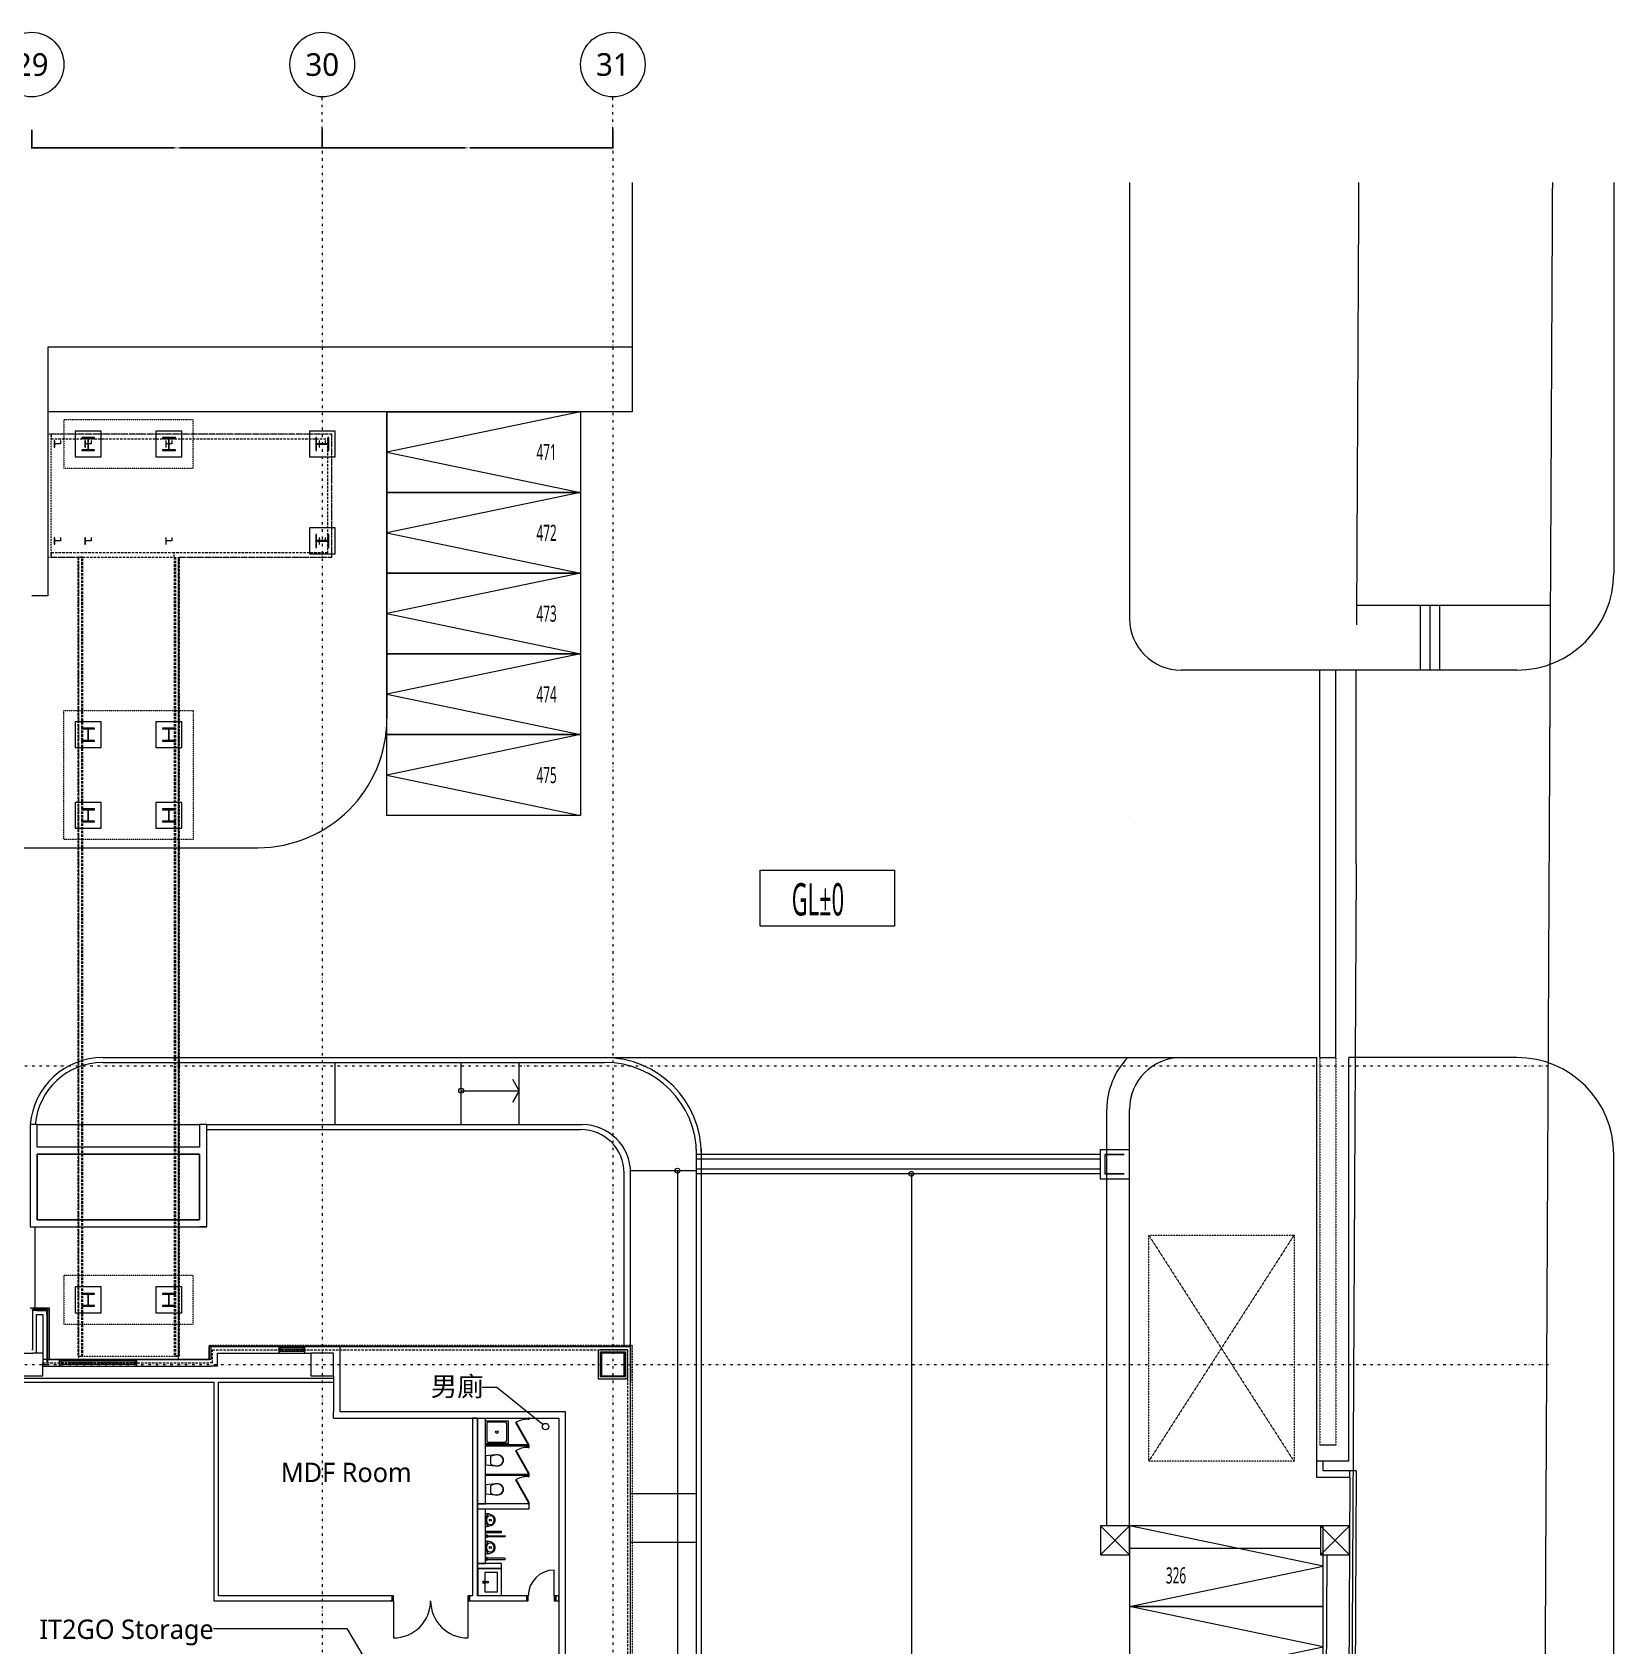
# Model space of a CAD drawing. Extents: x -76427 to 292734, y -42117 to 131250.
# Drawn here: x 243618 to 292600, y 81288 to 131250 of the extents above; entities that cross this region are included whole.
import ezdxf
from ezdxf.enums import TextEntityAlignment as Align

# ---------------------------------------------------------------- set-up
doc = ezdxf.new("R2010")
doc.units = 0
doc.header["$LTSCALE"] = 250
for name, pattern in [('H12PL1$0$CENTERK4', [0.3582, 0.3333, -0.0083, 0.0083, -0.0083]), ('H12PL1$0$DOTK1', [0.01, 0.005, -0.005]), ('H12PL1$0$HIDDEN', [0.4, 0.3, -0.1]), ('H12PL1$0$HIDDENK2', [0.05, 0.025, -0.025]), ('H12PL1$0$JJP_三點線', [0.9, 0.3, -0.15, 0, -0.15, 0, -0.15, 0, -0.15]), ('H12PL1$0$JJP_虛線(退縮線、投影線、地下室範圍、非屬本工程、圖面分區)', [0.45, 0.3, -0.15]), ('H12PL1$0$TAI_虛線', [5.644, 2.822, -2.822]), ('H12PL1$0$雨水排水経路図最新$0$DOTK1', [0.01, 0.005, -0.005])]:
    doc.linetypes.add(name, pattern=pattern)
for name, color, linetype in [('H12PL1$0$A-DIM', 252, 'Continuous'), ('H12PL1$0$A-OBJE-TOIL.3D', 252, 'Continuous'), ('H12PL1$0$A-WALL-EX', 252, 'Continuous'), ('H12PL1$0$A-WALL-IN', 252, 'Continuous'), ('H12PL1$0$A-ZONE', 252, 'Continuous'), ('H12PL1$0$Door', 252, 'Continuous'), ('H12PL1$0$L10_14_Defpoints', 252, 'Continuous'), ('H12PL1$0$L10_14_DOURO', 252, 'Continuous'), ('H12PL1$0$L10_14_KABE1', 252, 'Continuous'), ('H12PL1$0$L10_14_KAIDAN', 252, 'Continuous'), ('H12PL1$0$L10_14_LEVEL', 252, 'Continuous'), ('H12PL1$0$L10_14_PKG', 252, 'Continuous'), ('H12PL1$0$L10_14_PKG-NN', 252, 'Continuous'), ('H12PL1$0$L10_14_SIKICHI', 252, 'Continuous'), ('H12PL1$0$L10_14_SITE', 252, 'Continuous'), ('H12PL1$0$L10_14_SUGATA2', 252, 'Continuous'), ('H12PL1$0$L10_14_SUGATA3', 252, 'Continuous'), ('H12PL1$0$L10_14_SUGATA4', 252, 'Continuous'), ('H12PL1$0$L10_14_SUGATAD', 252, 'Continuous'), ('H12PL1$0$L10_14_TATEGU3', 252, 'Continuous'), ('H12PL1$0$L10_14_TATEYA', 252, 'Continuous'), ('H12PL1$0$L10_14_渡り廊下', 252, 'Continuous'), ('H12PL1$0$L10_14_陰井', 252, 'Continuous'), ('H12PL1$0$L10_14_雨水排水経路図最新$0$SUGATAD', 252, 'Continuous'), ('H12PL1$0$S-COL', 252, 'Continuous'), ('H12PL1$0$S-GRID', 252, 'Continuous'), ('H12PL1$0$S-WALL', 252, 'Continuous'), ('H12PL1$0$Window', 252, 'Continuous')]:
    doc.layers.add(name, color=color, linetype=linetype)
doc.styles.add('H12PL1$0$dim-txt', font='isocp.shx', dxfattribs={"width": 0.7, "bigfont": 'chineset.shx'})
doc.styles.add('H12PL1$0$Standard', font='', dxfattribs={"width": 0.8})
doc.styles.get('H12PL1$0$Standard').set_extended_font_data('Microsoft JhengHei')
doc.dimstyles.new('H12PL1$0$ARCH-dim-200MM', dxfattribs={"dimscale": 200, "dimtxt": 0.3, "dimasz": 0.1, "dimexe": 0.1, "dimexo": 0.1, "dimgap": 0.05, "dimtad": 1, "dimdec": 0, "dimlfac": 10, "dimrnd": 0.5, "dimdsep": 46, "dimtxsty": 'H12PL1$0$dim-txt', "dimblk": 'H12PL1$0$_Dot', "dimcen": 2, "dimclrd": 256, "dimclre": 256, "dimclrt": 256, "dimadec": 0, "dimazin": 0, "dimtfac": 1, "dimtix": 1, "dimtmove": 2, "dimatfit": 3, "dimldrblk": 'H12PL1$0$_OBLIQUE', "dimfxl": 1, "dimtvp": 1, "dimtolj": 1, "dimarcsym": 0})

# ---------------------------------------------------------------- blocks, each defined once
blk = doc.blocks.new('*D117')
at = {"layer": 'DEFPOINTS', "color": 0, "linetype": 'Continuous', "transparency": 16777216}
for p in [(243600, 128250), (252600, 128250), (252600, 127670)]:
    blk.add_point(p, dxfattribs=at)
at = {"layer": 'H12PL1$0$A-DIM', "linetype": 'Continuous', "lineweight": -2, "transparency": 16777216}
for p, q in [((243600, 128230), (243600, 127650)), ((252600, 128230), (252600, 127650)), ((243620, 127670), (248022, 127670)), ((252580, 127670), (248178, 127670))]:
    blk.add_line(p, q, dxfattribs=at)
at = {"layer": 'H12PL1$0$A-DIM', "linetype": 'Continuous', "lineweight": 0, "transparency": 16777216, "insert": (248100, 127670), "char_height": 60, "attachment_point": 5, "style": 'H12PL1$0$dim-txt'}
blk.add_mtext('\\A1;90000', dxfattribs=at)
blk = doc.blocks.new('H12PL1$0$_Dot')
blk = doc.blocks.new('H12PL1$0$_OBLIQUE')
at = {"color": 0, "linetype": 'ByBlock', "lineweight": -2}
blk.add_line((-0.5, -0.5), (0.5, 0.5), dxfattribs=at)
blk = doc.blocks.new('*D118')
at = {"layer": 'DEFPOINTS', "color": 0, "linetype": 'Continuous', "transparency": 16777216}
for p in [(252600, 128250), (261600, 128250), (261600, 127670)]:
    blk.add_point(p, dxfattribs=at)
at = {"layer": 'H12PL1$0$A-DIM', "linetype": 'Continuous', "lineweight": -2, "transparency": 16777216}
for p, q in [((252600, 128230), (252600, 127650)), ((261600, 128230), (261600, 127650)), ((252620, 127670), (257022, 127670)), ((261580, 127670), (257178, 127670))]:
    blk.add_line(p, q, dxfattribs=at)
at = {"layer": 'H12PL1$0$A-DIM', "linetype": 'Continuous', "lineweight": 0, "transparency": 16777216, "insert": (257100, 127670), "char_height": 60, "attachment_point": 5, "style": 'H12PL1$0$dim-txt'}
blk.add_mtext('\\A1;90000', dxfattribs=at)
blk = doc.blocks.new('H12PL1')
at = {"layer": 'H12PL1$0$A-OBJE-TOIL.3D', "lineweight": 0}
for p, q in [((257695, 88165), (257695, 87645)), ((258265, 88215), (257745, 88215)), ((258315, 87645), (258315, 88165)), ((257745, 87595), (258265, 87595)), ((257806.41, 87138.94), (257806.41, 87030)), ((257806.41, 87030), (257806.41, 86921.06)), ((259005, 86630), (258980, 86630)), ((258980, 86630), (258980, 86580)), ((258980, 86580), (258980, 86530)), ((258980, 86530), (259005, 86530)), ((259005, 86580), (259005, 86630)), ((259005, 86530), (259005, 86580)), ((257806.41, 86238.94), (257806.41, 86130)), ((257806.41, 86130), (257806.41, 86021.06)), ((257662.94, 84639.05), (257662.94, 84721.05)), ((257662.94, 84713.05), (257703.94, 84713.05)), ((257662.94, 84647.05), (257703.94, 84647.05)), ((257701.94, 84696.55), (257693.57, 84680.05)), ((257701.94, 84663.55), (257693.57, 84680.05)), ((257703.94, 84663.55), (257703.94, 84696.55)), ((257662.94, 84021.05), (257662.94, 83939.05)), ((257662.94, 84013.05), (257703.94, 84013.05)), ((257662.94, 83947.05), (257703.94, 83947.05)), ((257701.94, 83996.55), (257693.57, 83980.05)), ((257701.94, 83963.55), (257693.57, 83980.05)), ((257703.94, 83996.55), (257703.94, 83963.55)), ((257405, 82830), (257405, 83680)), ((258155, 83680), (257405, 83680)), ((257425, 82830), (257425, 83680)), ((258030, 83555), (257630, 83555)), ((257630, 83555), (257630, 82955)), ((258030, 82955), (258030, 83555)), ((258155, 82830), (258155, 83680)), ((257614.91, 83268.6), (257629.78, 83268.6)), ((257614.91, 83241.4), (257614.91, 83268.6)), ((257629.78, 83241.4), (257614.91, 83241.4)), ((257630, 82955), (258030, 82955)), ((258155, 82830), (257405, 82830))]:
    blk.add_line(p, q, dxfattribs=at)
at = {"layer": 'H12PL1$0$A-OBJE-TOIL.3D', "lineweight": 0, "flags": 128}
for points in [[(257405, 88330), (257655, 88330)], [(257405, 88330), (257405, 85680)], [(257655, 85680), (257655, 88330)], [(257405, 85680), (257655, 85680)], [(257405, 85530), (257655, 85530)], [(257405, 85530), (257405, 83830)], [(257655, 83830), (257655, 85530)], [(257405, 83830), (257655, 83830)]]:
    blk.add_lwpolyline(points, dxfattribs=at)
for points in [[(258355, 88255), (258355, 87555), (257655, 87555), (257655, 88255)], [(259001.65, 87517.5), (258601.65, 88210.32), (258580, 88197.82), (258980, 87505)], [(259005, 88330), (258980, 88330), (258980, 88305), (259005, 88305)], [(257655, 87505), (257655, 87480), (258980, 87480), (258980, 87505)], [(259005, 87505), (258980, 87505), (258980, 87480), (259005, 87480)], [(259005, 87480), (258980, 87480), (258980, 87430), (259005, 87430)], [(258051.75, 86860.58), (258095.28, 86872.98), (258136.35, 86892), (258168.89, 86917.6), (258193.85, 86950.64), (258209.56, 86988.95), (258215, 87030), (258209.56, 87071.05), (258193.85, 87109.36), (258168.89, 87142.4), (258136.35, 87168), (258095.28, 87187.02), (258051.75, 87199.42), (258006.82, 87204.91), (257961.59, 87203.35), (257655, 87170.97), (257655, 86889.03), (257961.59, 86856.65), (258006.82, 86855.09)], [(257655, 87153), (257655, 86907), (257660, 86907), (257660, 87153)], [(259001.65, 86642.5), (258601.65, 87335.32), (258580, 87322.82), (258980, 86630)], [(257655, 86592.5), (257655, 86567.5), (258980, 86567.5), (258980, 86592.5)], [(259001.65, 85742.5), (258601.65, 86435.32), (258580, 86422.82), (258980, 85730)], [(258051.75, 85960.58), (258095.28, 85972.98), (258136.35, 85992), (258168.89, 86017.6), (258193.85, 86050.64), (258209.56, 86088.95), (258215, 86130), (258209.56, 86171.05), (258193.85, 86209.36), (258168.89, 86242.4), (258136.35, 86268), (258095.28, 86287.02), (258051.75, 86299.42), (258006.82, 86304.91), (257961.59, 86303.35), (257655, 86270.97), (257655, 85989.03), (257961.59, 85956.65), (258006.82, 85955.09)], [(257655, 86253), (257655, 86007), (257660, 86007), (257660, 86253)], [(259005, 85730), (258980, 85730), (258980, 85680), (259005, 85680)], [(257654.98, 84980), (257707.94, 84983.03), (257759.3, 84992.05), (257807.48, 85006.78), (257851.04, 85026.77), (257888.63, 85051.42), (257919.13, 85079.97), (257941.6, 85111.57), (257955.36, 85145.24), (257960, 85179.97), (257955.37, 85214.7), (257941.61, 85248.38), (257919.15, 85279.97), (257888.66, 85308.53), (257851.07, 85333.19), (257807.52, 85353.19), (257759.33, 85367.93), (257707.98, 85376.96), (257655.02, 85380), (257655, 85180)], [(257654.92, 84130.05), (257707.88, 84133.08), (257759.24, 84142.1), (257807.42, 84156.83), (257850.97, 84176.82), (257888.57, 84201.47), (257919.07, 84230.02), (257941.54, 84261.62), (257955.3, 84295.29), (257959.94, 84330.02), (257955.31, 84364.75), (257941.55, 84398.42), (257919.09, 84430.02), (257888.6, 84458.58), (257851, 84483.24), (257807.46, 84503.24), (257759.27, 84517.98), (257707.92, 84527), (257654.96, 84530.05), (257654.94, 84330.05)], [(257654.99, 84830.05), (257654.98, 84790.05), (258154.98, 84790), (258154.99, 84830)]]:
    blk.add_lwpolyline(points, close=True, dxfattribs=at)
for points in [[(257654.94, 84639.05), (257654.94, 84721.05), (257703.94, 84721.05), (257703.94, 84713.05), (257701.94, 84713.05), (257701.94, 84696.55), (258254.94, 84696.55, -1), (258254.94, 84663.55), (257701.94, 84663.55), (257701.94, 84647.05), (257703.94, 84647.05), (257703.94, 84639.05)], [(257654.94, 84021.05), (257654.94, 83939.05), (257703.94, 83939.05), (257703.94, 83947.05), (257701.94, 83947.05), (257701.94, 83963.55), (258254.94, 83963.55, 1), (258254.94, 83996.55), (257701.94, 83996.55), (257701.94, 84013.05), (257703.94, 84013.05), (257703.94, 84021.05)], [(257590, 83230), (257631.95, 83234, 0.12101958), (257641.47, 83237.27), (257694.4, 83243.9, 0.88256628), (257694.4, 83266.1), (257641.47, 83272.73, 0.12101958), (257631.95, 83276), (257590, 83280, 1)]]:
    blk.add_lwpolyline(points, format="xyb", close=True, dxfattribs=at)
at = {"layer": 'H12PL1$0$A-OBJE-TOIL.3D', "lineweight": 0}
for centre, radius in [((258005, 87905), 40), ((257805, 85179.99), 30), ((257804.94, 84330.03), 30), ((257719.59, 83255), 30)]:
    blk.add_circle(centre, radius, dxfattribs=at)
for centre, radius, start, end in [((257745, 88165), 50, 90, 180), ((258265, 88165), 50, 0, 90), ((258980, 87505), 800, 90, 120), ((257745, 87645), 50, 180, 270), ((258265, 87645), 50, 270, 0), ((258980, 86630), 800, 90, 120), ((258980, 85730), 800, 90, 120), ((258005.15, 85179.97), 330.15, 154.541866, 179.994444), ((258005.15, 85179.97), 330.15, 179.994444, 205.447022), ((257770.26, 85068.2), 70.02, 205.447022, 280.808974), ((257770.28, 85291.78), 70.02, 79.179914, 154.541864), ((258005.09, 84330.01), 330.15, 154.541866, 179.994444), ((257770.22, 84441.83), 70.02, 79.179914, 154.541864), ((258005.09, 84330.01), 330.15, 179.994444, 205.447022), ((257770.2, 84218.24), 70.02, 205.447022, 280.808974), ((257629.78, 83255), 13.6, 270, 90), ((257630.05, 83255), 21.09, 302.771025, 57.228975)]:
    blk.add_arc(centre, radius, start, end, dxfattribs=at)
for centre, major_axis, start_param, end_param in [((257994.44, 86771.9), (0, 425.25), 6.25956718, 6.81258774), ((258015.77, 86940.54), (0, 256.9), 5.43832418, 6.33891274), ((258015.77, 87119.46), (0, 256.9), 3.08586142, 3.98644998), ((258086.16, 87029.19), (0, 138.52), 4.71824985, 5.34489362), ((258086.16, 87030.81), (0, 138.52), 4.07988447, 4.70652824), ((257994.44, 87288.1), (0, 425.25), 2.61218792, 3.16520847), ((257994.44, 85871.9), (0, 425.25), 6.25956718, 6.81258774), ((257994.44, 86388.1), (0, 425.25), 2.61218792, 3.16520847), ((258015.77, 86040.54), (0, 256.9), 5.43832418, 6.33891274), ((258015.77, 86219.46), (0, 256.9), 3.08586142, 3.98644998), ((258086.16, 86129.19), (0, 138.52), 4.71824985, 5.34489362), ((258086.16, 86130.81), (0, 138.52), 4.07988447, 4.70652824)]:
    blk.add_ellipse(centre, major_axis=major_axis, ratio=0.87554585, start_param=start_param, end_param=end_param, dxfattribs=at)
for centre in [(257805, 85179.99), (257804.94, 84330.03)]:
    blk.add_ellipse(centre, major_axis=(0.01, 145), ratio=0.77241379, dxfattribs=at)
at = {"layer": 'H12PL1$0$A-WALL-EX', "linetype": 'H12PL1$0$JJP_虛線(退縮線、投影線、地下室範圍、非屬本工程、圖面分區)', "lineweight": 0}
for p, q in [((245050, 115000), (245050, 90250)), ((248150, 90250), (248150, 115000)), ((243950, 90050), (244065, 90050)), ((244065, 90050), (244100, 90050))]:
    blk.add_line(p, q, dxfattribs=at)
at = {"layer": 'H12PL1$0$A-WALL-EX', "lineweight": 0}
for p, q in [((243750, 91665), (243635, 91665)), ((243750, 91665), (243635, 91665)), ((243635, 90500), (243635, 91665)), ((243750, 91665), (244065, 91665)), ((244065, 91550), (244065, 91665)), ((244065, 91550), (244065, 91665)), ((244065, 91550), (244065, 90150)), ((243600, 90465), (243635, 90465)), ((243600, 90465), (243635, 90465)), ((243635, 90465), (243635, 90500)), ((243950, 90150), (243950, 90050)), ((243950, 90150), (243950, 90050)), ((244065, 90150), (244065, 90050)), ((244100, 90050), (244100, 90150)), ((244100, 90050), (244100, 90150)), ((244450, 90150), (244450, 89950)), ((246850, 90150), (244450, 90150)), ((244450, 89950), (246850, 89950)), ((246850, 90150), (246850, 89950))]:
    blk.add_line(p, q, dxfattribs=at)
at = {"layer": 'H12PL1$0$A-WALL-EX', "linetype": 'H12PL1$0$JJP_虛線(退縮線、投影線、地下室範圍、非屬本工程、圖面分區)', "lineweight": 0, "flags": 128}
for points in [[(252765, 118800), (244200, 118800)], [(244200, 118800), (244200, 118665)], [(244200, 118665), (252765, 118665)], [(252900, 118800), (252765, 118800)], [(252765, 118665), (252765, 115135)], [(252900, 115135), (252900, 118800)], [(245185, 115135), (244200, 115135)], [(244200, 115135), (244200, 115000)], [(244200, 115000), (245185, 115000)], [(245025, 115000), (245050, 115000)], [(245025, 115000), (245025, 90250)], [(245050, 115000), (245150, 115000)], [(245185, 115000), (245050, 115000)], [(245050, 115000), (245050, 90250)], [(245150, 109700), (245150, 115000)], [(248015, 115135), (245185, 115135)], [(245185, 115000), (248015, 115000)], [(245185, 109700), (245185, 115000)], [(248015, 115000), (248015, 115135)], [(252765, 115135), (248015, 115135)], [(248015, 115000), (248015, 115135)], [(248015, 115000), (248015, 90250)], [(248050, 115000), (248050, 90250)], [(248150, 90250), (248150, 115000)], [(248175, 115000), (252900, 115000)], [(248175, 90250), (248175, 115000)], [(252900, 115000), (252900, 115135)], [(245150, 109324), (245150, 109676)], [(245185, 109324), (245185, 109676)], [(245150, 107200), (245150, 109300)], [(245185, 107200), (245185, 109300)], [(245150, 106824), (245150, 107176)], [(245185, 106824), (245185, 107176)], [(245150, 90250), (245150, 106800)], [(245185, 90250), (245185, 106800)], [(249100, 90550), (249100, 90450)], [(262050, 90550), (249100, 90550)], [(249100, 90450), (249100, 90150)], [(249200, 90050), (249200, 90450)], [(249200, 90450), (262050, 90450)], [(262150, 90550), (262050, 90550)], [(262050, 90450), (262050, 30500)], [(262150, 30500), (262150, 90550)], [(243950, 90050), (249100, 90050)], [(249100, 90150), (244100, 90150)], [(245025, 90250), (245050, 90250)], [(245050, 90250), (245150, 90250)], [(245050, 90250), (245185, 90250)], [(248015, 90250), (248150, 90250)], [(248150, 90250), (248050, 90250)], [(248175, 90250), (248150, 90250)], [(249200, 90050), (249100, 90050)]]:
    blk.add_lwpolyline(points, dxfattribs=at)
at = {"layer": 'H12PL1$0$A-WALL-EX', "lineweight": 0, "flags": 128}
for points in [[(248150, 115000), (248150, 90250)], [(243770, 97425), (243550, 97425)], [(243770, 96725), (243770, 97425)], [(248800, 97425), (248800, 96725)], [(249020, 97425), (248800, 97425)], [(249020, 94255), (249020, 97425)], [(248800, 96725), (243770, 96725)], [(243770, 96505), (248800, 96505)], [(243770, 94475), (243770, 96505)], [(248800, 96505), (248800, 94475)], [(248800, 94475), (243770, 94475)], [(243550, 94255), (243770, 94255)], [(243770, 94255), (248800, 94255)], [(249020, 94255), (248800, 94255)], [(243600, 91700), (243635, 91700)], [(244100, 91700), (243635, 91700)], [(243750, 91550), (243950, 91550)], [(243750, 90350), (243750, 91550)], [(243950, 91550), (243950, 90150)], [(244100, 90150), (244100, 91700)], [(244100, 90150), (244100, 91700)], [(244100, 90150), (244100, 91700)], [(244100, 90150), (244100, 91700)], [(244100, 90150), (244100, 91700)], [(244100, 90150), (244100, 91700)], [(244100, 91700), (244100, 91665)], [(244100, 90150), (244100, 91665)], [(249100, 90150), (249100, 90550)], [(249100, 90150), (249100, 90550)], [(249100, 90550), (262150, 90550)], [(249100, 90550), (262150, 90550)], [(249570.59, 90550), (249570, 90550)], [(252600.59, 90550), (252600, 90550)], [(261150, 90450), (261215, 90450)], [(261150, 90450), (261150, 89550)], [(262050, 90450), (261215, 90450)], [(262050, 90450), (262050, 90385)], [(262150, 30500), (262150, 90550)], [(262150, 30500), (262150, 90550)], [(151550, 90350), (243635, 90350)], [(243750, 90350), (243635, 90350)], [(243750, 90350), (243635, 90350)], [(244450, 90150), (243950, 90150)], [(243950, 90000), (244065, 90000)], [(243950, 89950), (244450, 89950)], [(244100, 90150), (249100, 90150)], [(244100, 90150), (249100, 90150)], [(249150, 90150), (246850, 90150)], [(246850, 89950), (249150, 89950)], [(249350, 89950), (249150, 89950)], [(261215, 90385), (261985, 90385)], [(261215, 89615), (261215, 90385)], [(261985, 90385), (261985, 89615)], [(262050, 89550), (262050, 90385)], [(261150, 89550), (261215, 89550)], [(261985, 89615), (261215, 89615)], [(261215, 89550), (261985, 89550)], [(262050, 89550), (261985, 89550)], [(260130, 74550), (260130, 88530)], [(259930, 88330), (259930, 74650)]]:
    blk.add_lwpolyline(points, dxfattribs=at)
at = {"layer": 'H12PL1$0$A-WALL-IN', "lineweight": 0}
for p, q in [((254755, 82830), (254712, 82830)), ((254755, 82680), (254712, 82680)), ((254755, 82830), (254755, 82680)), ((257155, 82830), (257198, 82830)), ((257155, 82830), (257155, 82680)), ((257155, 82680), (257198, 82680)), ((258930, 82830), (258930, 82680)), ((259830, 82830), (259830, 82680))]:
    blk.add_line(p, q, dxfattribs=at)
at = {"layer": 'H12PL1$0$A-WALL-IN', "lineweight": 0, "flags": 128}
for points in [[(252950, 89562.5), (234900, 89562.5)], [(234900, 89450), (249240, 89450)], [(249240, 89450), (249240, 82680)], [(249390, 82830), (249390, 89450)], [(249390, 89450), (252950, 89450)], [(252950, 89562.5), (252950, 89450)], [(255455, 88530), (255305, 88530)], [(255305, 88330), (255455, 88330)], [(257405, 88330), (257255, 88330)], [(257255, 88330), (257255, 82830)], [(257405, 82830), (257405, 88330)], [(259005, 85680), (257405, 85680)], [(257405, 85680), (257405, 85530)], [(257405, 85530), (259005, 85530)], [(259005, 85530), (259005, 85680)], [(258155, 83830), (257405, 83830)], [(257405, 83830), (257405, 83680)], [(257405, 83680), (258155, 83680)], [(258155, 83680), (258155, 83830)], [(249240, 82680), (249390, 82680)], [(254755, 82830), (249390, 82830)], [(249390, 82680), (254755, 82680)], [(257255, 82830), (257155, 82830)], [(257155, 82680), (258930, 82680)], [(258930, 82830), (257405, 82830)], [(259930, 82830), (259830, 82830)], [(259830, 82680), (259930, 82680)], [(259930, 82680), (259930, 82830)]]:
    blk.add_lwpolyline(points, dxfattribs=at)
at = {"layer": 'H12PL1$0$A-ZONE', "lineweight": 0}
for p, q in [((257557.29, 89298.34), (258005.52, 89298.34)), ((258005.52, 89298.34), (259437.01, 88136.61)), ((249231.71, 81822.95), (253360.16, 81822.95)), ((253360.16, 81822.95), (254711.81, 79558.94))]:
    blk.add_line(p, q, dxfattribs=at)
blk.add_circle((259514.66, 88073.59), 100, dxfattribs=at)
at = {"layer": 'H12PL1$0$Door', "lineweight": 0}
for p, q in [((259780, 82830), (259780, 83630)), ((254755, 82830), (254712, 82830)), ((254755, 82830), (254712, 82830)), ((254755, 82680), (254712, 82680)), ((254755, 82680), (254712, 82680)), ((254805, 82830), (254755, 82830)), ((254755, 82830), (254755, 82680)), ((254755, 82830), (254755, 82680)), ((254755, 82830), (254755, 82680)), ((254755, 82680), (254805, 82680)), ((254805, 82680), (254805, 82830)), ((254805, 82680), (254805, 81530)), ((257155, 82830), (257105, 82830)), ((257105, 82830), (257105, 82680)), ((257105, 82680), (257155, 82680)), ((257105, 82680), (257105, 81530)), ((257155, 82680), (257155, 82830)), ((257155, 82830), (257155, 82680)), ((257155, 82830), (257155, 82680)), ((257155, 82830), (257198, 82830)), ((257155, 82830), (257198, 82830)), ((257155, 82680), (257198, 82680)), ((257155, 82680), (257198, 82680)), ((258980, 82830), (258930, 82830)), ((258930, 82830), (258930, 82680)), ((258930, 82830), (258930, 82680)), ((258930, 82830), (258930, 82680)), ((258930, 82680), (258980, 82680)), ((258980, 82680), (258980, 82830)), ((259830, 82830), (259780, 82830)), ((259780, 82830), (259780, 82680)), ((259780, 82680), (259830, 82680)), ((259830, 82680), (259830, 82830)), ((259830, 82830), (259830, 82680)), ((259830, 82830), (259830, 82680))]:
    blk.add_line(p, q, dxfattribs=at)
for centre, radius, start, end in [((259780, 82830), 800, 90, 180), ((254805, 82680), 1150, 270, 0), ((257105, 82680), 1150, 180, 270)]:
    blk.add_arc(centre, radius, start, end, dxfattribs=at)
at = {"layer": 'H12PL1$0$L10_14_Defpoints', "lineweight": 0}
for p, q in [((261600, 106971), (261600.05, 106971)), ((277600, 106971), (277600.05, 106971)), ((277600, 106971), (277600.05, 106971))]:
    blk.add_line(p, q, dxfattribs=at)
at = {"layer": 'H12PL1$0$L10_14_DOURO', "lineweight": 0}
for p, q in [((292600, 126600), (292600, 114500)), ((292600, 3771.7), (292600, 96500))]:
    blk.add_line(p, q, dxfattribs=at)
for centre, start, end in [((289600, 114500), 270, 0), ((289600, 96500), 0, 90)]:
    blk.add_arc(centre, 3000, start, end, dxfattribs=at)
at = {"layer": 'H12PL1$0$L10_14_KABE1', "lineweight": 0}
for p, q in [((243550, 91750), (244150, 91750)), ((244150, 90150), (244150, 91750)), ((253150, 90550), (249150, 90550)), ((249100, 90150), (244150, 90150))]:
    blk.add_line(p, q, dxfattribs=at)
at = {"layer": 'H12PL1$0$L10_14_KAIDAN', "lineweight": 0, "flags": 128}
for points in [[(256900, 98475), (258700, 98475), (258500, 98125), (258700, 98475), (258500, 98825)], [(263600, 96000), (263600, 74500), (263250, 74700), (263600, 74500), (263950, 74700)]]:
    blk.add_lwpolyline(points, dxfattribs=at)
at = {"layer": 'H12PL1$0$L10_14_KAIDAN', "lineweight": 0}
for centre in [(256900, 98475), (263600, 96000)]:
    blk.add_circle(centre, 75, dxfattribs=at)
at = {"layer": 'H12PL1$0$L10_14_LEVEL', "lineweight": 0, "flags": 128}
blk.add_lwpolyline([(266158.66, 105305.72), (270320.83, 105305.72), (270320.83, 103569.95), (266158.66, 103569.95)], close=True, dxfattribs=at)
at = {"layer": 'H12PL1$0$L10_14_PKG', "lineweight": 0, "flags": 128}
for points in [[(260600, 119500), (260600, 117000), (254600, 117000), (254600, 119500)], [(260600, 117000), (260600, 114500), (254600, 114500), (254600, 117000)], [(260600, 114500), (260600, 112000), (254600, 112000), (254600, 114500)], [(260600, 112000), (260600, 109500), (254600, 109500), (254600, 112000)], [(260600, 109500), (260600, 107000), (254600, 107000), (254600, 109500)], [(277600, 82500), (283600, 82500), (283600, 85000), (277600, 85000)], [(277600, 80000), (283600, 80000), (283600, 82500), (277600, 82500)]]:
    blk.add_lwpolyline(points, close=True, dxfattribs=at)
for points in [[(260600, 119500), (254600, 118250), (260600, 117000)], [(260600, 117000), (254600, 115750), (260600, 114500)], [(260600, 114500), (254600, 113250), (260600, 112000)], [(260600, 112000), (254600, 110750), (260600, 109500)], [(260600, 109500), (254600, 108250), (260600, 107000)], [(277600, 82500), (283600, 83750), (277600, 85000)], [(277600, 80000), (283600, 81250), (277600, 82500)]]:
    blk.add_lwpolyline(points, dxfattribs=at)
at = {"layer": 'H12PL1$0$L10_14_SIKICHI', "linetype": 'H12PL1$0$CENTERK4', "lineweight": 0}
for p, q in [((284698.92, 126600), (284631.2, 112900)), ((290698.99, 126600), (290614.47, 109500)), ((284623.03, 105500), (284623.03, 111500)), ((290616.8, 109970.49), (290091.71, 3735.86)), ((284623.03, 105500), (284091.79, 3765.52))]:
    blk.add_line(p, q, dxfattribs=at)
at = {"layer": 'H12PL1$0$L10_14_SITE', "lineweight": 0}
for p, q in [((277600, 126600), (277600, 113100)), ((262200, 121500), (262200, 119500)), ((262200, 119500), (244100, 119500)), ((254600, 119500), (254600, 115000)), ((254600, 115000), (254600, 110000)), ((290624.36, 113500), (284634.17, 113500)), ((286600, 113500), (286600, 111500)), ((286900, 113500), (286900, 111500)), ((287200, 113500), (287200, 111500)), ((289600, 111500), (279200, 111500)), ((283495.92, 99500), (283495.92, 111500)), ((283995.92, 99500), (283995.92, 111500)), ((18950, 106000), (250600, 106000)), ((245800, 99500), (261345, 99500)), ((261345, 99500), (283400, 99500)), ((283400, 87000), (283400, 99500)), ((283495.92, 99500), (283995.92, 99500)), ((284400, 87000), (284400, 99500)), ((289600, 99500), (284400, 99500)), ((245800, 99350), (261345, 99350)), ((253000, 97425), (253000, 99350)), ((249020, 97425), (260650, 97425)), ((277600, 85000), (277600, 97900)), ((249020, 97275), (260600, 97275)), ((264195, 69400), (264195, 96675)), ((264345, 69400), (264345, 96675)), ((262148.12, 96000), (264195, 96000)), ((261950, 90550), (261950, 95925)), ((262150, 90550), (262150, 95925)), ((243700, 94255), (243700, 91750)), ((262150, 71650), (262150, 90550)), ((283995.92, 87500), (283495.92, 87500)), ((284400, 87000), (283400, 87000)), ((283400, 86500), (283400, 87000)), ((283600, 86700), (283600, 87000)), ((284423.81, 86500), (283400, 86500)), ((284423.81, 86700), (283600, 86700)), ((284423.81, 86500), (283991.79, 3766.03)), ((284624.86, 86700), (284191.79, 3765.01)), ((284423.81, 86500), (284423.81, 86700)), ((284624.86, 86700), (284423.81, 86700)), ((262150, 86000), (264195, 86000)), ((284415.98, 85000), (277600, 85000)), ((262150, 84500), (264195, 84500))]:
    blk.add_line(p, q, dxfattribs=at)
at = {"layer": 'H12PL1$0$L10_14_SITE', "linetype": 'H12PL1$0$DOTK1', "lineweight": 0}
for p, q in [((283495.92, 99500), (283495.92, 87500)), ((283995.92, 99500), (283995.92, 87500))]:
    blk.add_line(p, q, dxfattribs=at)
at = {"layer": 'H12PL1$0$L10_14_SITE', "lineweight": 0, "flags": 128}
blk.add_lwpolyline([(270845.9, 95900), (270845.9, 62497.65), (270495.9, 62697.65), (270845.9, 62497.65), (271195.9, 62697.65)], dxfattribs=at)
at = {"layer": 'H12PL1$0$L10_14_SITE', "lineweight": 0}
blk.add_circle((270845.9, 95900), 75, dxfattribs=at)
for centre, radius, start, end in [((279200, 113100), 1600, 180, 270), ((250600, 110000), 4000, 270, 0), ((245800, 97250), 2250, 90, 175.539156), ((261345, 96500), 3000, 0, 90), ((279200, 97900), 1600, 90.000032, 180), ((245800, 97250), 2100, 89.999958, 175.219808), ((261345, 96500), 2850, 0, 90), ((260650, 95925), 1500, 0, 90), ((260600, 95925), 1350, 0, 90)]:
    blk.add_arc(centre, radius, start, end, dxfattribs=at)
at = {"layer": 'H12PL1$0$L10_14_SUGATA2', "lineweight": 0, "flags": 128}
blk.add_lwpolyline([(262200, 126600), (262200, 121500), (244100, 121500), (244100, 113800), (243600, 113800)], dxfattribs=at)
at = {"layer": 'H12PL1$0$L10_14_SUGATA3', "lineweight": 0}
for p, q in [((256900, 97425), (256900, 99350)), ((258700, 97425), (258700, 99350)), ((243770, 97425), (248800, 97425)), ((276900, 85000), (276900, 97900)), ((276700, 85000), (277600, 84100)), ((276700, 84100), (277600, 85000)), ((283515.98, 84100), (284415.98, 85000)), ((283515.98, 85000), (284415.98, 84100)), ((283515.98, 84300), (277600, 84300)), ((283711.27, 84100), (283587.79, 60452.35))]:
    blk.add_line(p, q, dxfattribs=at)
at = {"layer": 'H12PL1$0$L10_14_SUGATA3', "lineweight": 0, "flags": 128}
for points in [[(244950, 118900), (244950, 118100), (245750, 118100), (245750, 118900)], [(247450, 118900), (247450, 118100), (248250, 118100), (248250, 118900)], [(252200, 118900), (252200, 118100), (253000, 118100), (253000, 118900)], [(252200, 115900), (252200, 115100), (253000, 115100), (253000, 115900)], [(244950, 109900), (244950, 109100), (245750, 109100), (245750, 109900)], [(247450, 109900), (247450, 109100), (248250, 109100), (248250, 109900)], [(244950, 107400), (244950, 106600), (245750, 106600), (245750, 107400)], [(247450, 107400), (247450, 106600), (248250, 106600), (248250, 107400)], [(243770, 94475), (248800, 94475), (248800, 96505), (243770, 96505)], [(244950, 92400), (244950, 91600), (245750, 91600), (245750, 92400)], [(247450, 92400), (247450, 91600), (248250, 91600), (248250, 92400)], [(276700, 84100), (277600, 84100), (277600, 85000), (276700, 85000)], [(283515.98, 84100), (284415.98, 84100), (284415.98, 85000), (283515.98, 85000)]]:
    blk.add_lwpolyline(points, close=True, dxfattribs=at)
at = {"layer": 'H12PL1$0$L10_14_SUGATA3', "lineweight": 0}
blk.add_arc((279200, 97900), 2300, 135.92079, 180, dxfattribs=at)
at = {"layer": 'H12PL1$0$L10_14_SUGATA4', "lineweight": 0, "flags": 128}
for points in [[(261050, 90550), (262150, 90550)], [(262150, 90550), (262150, 89450)]]:
    blk.add_lwpolyline(points, dxfattribs=at)
at = {"layer": 'H12PL1$0$L10_14_SUGATAD', "linetype": 'H12PL1$0$DOTK1', "lineweight": 0}
for p, q in [((249100, 90600), (262200, 90600)), ((262200, 90600), (262200, 32350))]:
    blk.add_line(p, q, dxfattribs=at)
at = {"layer": 'H12PL1$0$L10_14_SUGATAD', "linetype": 'H12PL1$0$HIDDENK2', "lineweight": 0, "flags": 128}
for points in [[(248600, 119250), (244600, 119250), (244600, 117750), (248600, 117750)], [(244600, 110250), (248600, 110250), (248600, 106250), (244600, 106250)], [(248600, 92750), (244600, 92750), (244600, 91250), (248600, 91250)]]:
    blk.add_lwpolyline(points, close=True, dxfattribs=at)
at = {"layer": 'H12PL1$0$L10_14_TATEGU3', "lineweight": 0}
for p, q in [((249100, 90600), (249100, 90550)), ((249100, 90550), (249100, 90150))]:
    blk.add_line(p, q, dxfattribs=at)
at = {"layer": 'H12PL1$0$L10_14_TATEYA', "lineweight": 0, "flags": 128}
blk.add_lwpolyline([(248800, 97425), (248800, 96725), (243770, 96725), (243770, 97425), (243550, 97425), (243550, 94255), (249020, 94255), (249020, 97425)], close=True, dxfattribs=at)
at = {"layer": 'H12PL1$0$L10_14_渡り廊下', "linetype": 'H12PL1$0$DOTK1', "lineweight": 0}
for p, q in [((244200, 115000), (244200, 118800)), ((245050, 90250), (248150, 90250))]:
    blk.add_line(p, q, dxfattribs=at)
at = {"layer": 'H12PL1$0$L10_14_渡り廊下', "linetype": 'H12PL1$0$DOTK1', "lineweight": 0, "flags": 128}
for points in [[(248150, 90150), (248150, 115000), (252900, 115000), (252900, 118800), (244100, 118800)], [(244100, 115000), (245050, 115000), (245050, 90150)]]:
    blk.add_lwpolyline(points, dxfattribs=at)
at = {"layer": 'H12PL1$0$L10_14_陰井', "lineweight": 0}
for p, q in [((276689.17, 96500), (264199.82, 96500)), ((276689.17, 96650), (277589.17, 96650)), ((276689.17, 96650), (276689.17, 95750)), ((276839.17, 96500), (277439.17, 96500)), ((276839.17, 96500), (276839.17, 95900)), ((277439.17, 96500), (276839.17, 96500)), ((276689.17, 96050), (264199.74, 96050)), ((276689.17, 96350), (264199.8, 96350)), ((276689.17, 95900), (264199.71, 95900)), ((276689.17, 95750), (277589.17, 95750)), ((276839.17, 95900), (277439.17, 95900)), ((277439.17, 95900), (276839.17, 95900))]:
    blk.add_line(p, q, dxfattribs=at)
at = {"layer": 'H12PL1$0$L10_14_雨水排水経路図最新$0$SUGATAD', "linetype": 'H12PL1$0$雨水排水経路図最新$0$DOTK1', "lineweight": 0}
for p, q in [((282697.16, 94000), (278197.16, 87000)), ((278197.16, 94000), (282697.16, 87000))]:
    blk.add_line(p, q, dxfattribs=at)
at = {"layer": 'H12PL1$0$L10_14_雨水排水経路図最新$0$SUGATAD', "linetype": 'H12PL1$0$雨水排水経路図最新$0$DOTK1', "lineweight": 0, "flags": 128}
blk.add_lwpolyline([(278197.16, 94000), (282697.16, 94000), (282697.16, 87000), (278197.16, 87000)], close=True, dxfattribs=at)
at = {"layer": 'H12PL1$0$S-COL', "linetype": 'H12PL1$0$TAI_虛線', "lineweight": 0, "flags": 128}
for points in [[(244500, 118600), (244488, 118600), (244488, 118504), (244312, 118504), (244312, 118600), (244300, 118600), (244300, 118400), (244312, 118400), (244312, 118496), (244488, 118496), (244488, 118400), (244500, 118400)], [(245450, 118600), (245438, 118600), (245438, 118504), (245262, 118504), (245262, 118600), (245250, 118600), (245250, 118400), (245262, 118400), (245262, 118496), (245438, 118496), (245438, 118400), (245450, 118400)], [(247950, 118600), (247938, 118600), (247938, 118504), (247762, 118504), (247762, 118600), (247750, 118600), (247750, 118400), (247762, 118400), (247762, 118496), (247938, 118496), (247938, 118400), (247950, 118400)], [(252700, 118600), (252688, 118600), (252688, 118504), (252512, 118504), (252512, 118600), (252500, 118600), (252500, 118400), (252512, 118400), (252512, 118496), (252688, 118496), (252688, 118400), (252700, 118400)], [(244500, 115600), (244488, 115600), (244488, 115504), (244312, 115504), (244312, 115600), (244300, 115600), (244300, 115400), (244312, 115400), (244312, 115496), (244488, 115496), (244488, 115400), (244500, 115400)], [(245450, 115600), (245438, 115600), (245438, 115504), (245262, 115504), (245262, 115600), (245250, 115600), (245250, 115400), (245262, 115400), (245262, 115496), (245438, 115496), (245438, 115400), (245450, 115400)], [(247950, 115600), (247938, 115600), (247938, 115504), (247762, 115504), (247762, 115600), (247750, 115600), (247750, 115400), (247762, 115400), (247762, 115496), (247938, 115496), (247938, 115400), (247950, 115400)], [(252700, 115600), (252688, 115600), (252688, 115504), (252512, 115504), (252512, 115600), (252500, 115600), (252500, 115400), (252512, 115400), (252512, 115496), (252688, 115496), (252688, 115400), (252700, 115400)]]:
    blk.add_lwpolyline(points, close=True, dxfattribs=at)
at = {"layer": 'H12PL1$0$S-COL', "lineweight": 0, "flags": 128}
for points in [[(245150, 118300), (245550, 118300), (245550, 118324), (245358, 118324), (245358, 118676), (245550, 118676), (245550, 118700), (245150, 118700), (245150, 118676), (245342, 118676), (245342, 118324), (245150, 118324)], [(247650, 118300), (248050, 118300), (248050, 118324), (247858, 118324), (247858, 118676), (248050, 118676), (248050, 118700), (247650, 118700), (247650, 118676), (247842, 118676), (247842, 118324), (247650, 118324)], [(252400, 118700), (252400, 118300), (252424, 118300), (252424, 118492), (252776, 118492), (252776, 118300), (252800, 118300), (252800, 118700), (252776, 118700), (252776, 118508), (252424, 118508), (252424, 118700)], [(252400, 115700), (252400, 115300), (252424, 115300), (252424, 115492), (252776, 115492), (252776, 115300), (252800, 115300), (252800, 115700), (252776, 115700), (252776, 115508), (252424, 115508), (252424, 115700)], [(245150, 109300), (245550, 109300), (245550, 109324), (245358, 109324), (245358, 109676), (245550, 109676), (245550, 109700), (245150, 109700), (245150, 109676), (245342, 109676), (245342, 109324), (245150, 109324)], [(247650, 109300), (248050, 109300), (248050, 109324), (247858, 109324), (247858, 109676), (248050, 109676), (248050, 109700), (247650, 109700), (247650, 109676), (247842, 109676), (247842, 109324), (247650, 109324)], [(245150, 106800), (245550, 106800), (245550, 106824), (245358, 106824), (245358, 107176), (245550, 107176), (245550, 107200), (245150, 107200), (245150, 107176), (245342, 107176), (245342, 106824), (245150, 106824)], [(247650, 106800), (248050, 106800), (248050, 106824), (247858, 106824), (247858, 107176), (248050, 107176), (248050, 107200), (247650, 107200), (247650, 107176), (247842, 107176), (247842, 106824), (247650, 106824)], [(245150, 91800), (245550, 91800), (245550, 91824), (245358, 91824), (245358, 92176), (245550, 92176), (245550, 92200), (245150, 92200), (245150, 92176), (245342, 92176), (245342, 91824), (245150, 91824)], [(247650, 91800), (248050, 91800), (248050, 91824), (247858, 91824), (247858, 92176), (248050, 92176), (248050, 92200), (247650, 92200), (247650, 92176), (247842, 92176), (247842, 91824), (247650, 91824)], [(252250, 89650), (252950, 89650), (252950, 90350), (252250, 90350)], [(261250, 89650), (261950, 89650), (261950, 90350), (261250, 90350)]]:
    blk.add_lwpolyline(points, close=True, dxfattribs=at)
for points in [[(243250, 90350), (243250, 89650), (243950, 89650), (243950, 90050)], [(243950, 90350), (243750, 90350)]]:
    blk.add_lwpolyline(points, dxfattribs=at)
at = {"layer": 'H12PL1$0$S-GRID', "linetype": 'H12PL1$0$JJP_三點線', "lineweight": 0}
for p, q in [((252600, 128250), (252600, 129250)), ((261600, 128250), (261600, 129250)), ((252600, 128250), (252600, -28000)), ((261600, 128250), (261600, -28000)), ((-29000, 99250), (289600, 99250)), ((289600, 99250), (290600, 99250)), ((-29000, 90000), (289600, 90000)), ((289600, 90000), (290600, 90000))]:
    blk.add_line(p, q, dxfattribs=at)
at = {"layer": 'H12PL1$0$S-GRID', "lineweight": 0}
for centre in [(243600, 130250), (252600, 130250), (261600, 130250)]:
    blk.add_circle(centre, 1000, dxfattribs=at)
at = {"layer": 'H12PL1$0$S-GRID', "linetype": 'H12PL1$0$JJP_三點線', "lineweight": 0}
for p in [(252600, 128250), (252600, 128250), (261600, 128250), (261600, 128250)]:
    blk.add_point(p, dxfattribs=at)
at = {"layer": 'H12PL1$0$S-WALL', "lineweight": 0}
for p, q in [((251250, 90550), (251250, 90350)), ((252050, 90550), (251250, 90550)), ((252050, 90550), (252050, 90350)), ((251250, 90350), (252050, 90350))]:
    blk.add_line(p, q, dxfattribs=at)
at = {"layer": 'H12PL1$0$S-WALL', "lineweight": 0, "flags": 128}
for points in [[(249150, 90550), (249150, 90350)], [(251250, 90550), (249150, 90550)], [(252950, 90550), (252050, 90550)], [(253150, 90550), (252950, 90550)], [(253150, 88530), (253150, 90550)], [(249150, 90350), (249150, 90150)], [(249350, 89950), (249150, 89950)], [(249350, 89950), (249350, 90350)], [(249350, 90350), (251250, 90350)], [(252050, 90350), (252250, 90350)], [(252950, 89650), (252950, 88530)], [(252950, 88330), (252950, 88530)], [(259930, 88530), (253150, 88530)], [(260130, 88530), (259930, 88530)], [(252950, 88330), (259930, 88330)]]:
    blk.add_lwpolyline(points, dxfattribs=at)
at = {"layer": 'H12PL1$0$Window', "lineweight": 0}
for p, q in [((251250, 90500), (251250, 90400)), ((251250, 90500), (251300, 90500)), ((252000, 90500), (251300, 90500)), ((251300, 90500), (251300, 90400)), ((252000, 90500), (252000, 90400)), ((252050, 90500), (252000, 90500)), ((252050, 90500), (252050, 90400)), ((244450, 90100), (244450, 90000)), ((244450, 90100), (244500, 90100)), ((244450, 90000), (244500, 90000)), ((246800, 90100), (244500, 90100)), ((244500, 90100), (244500, 90000)), ((246800, 90000), (244500, 90000)), ((246800, 90100), (246800, 90000)), ((246850, 90100), (246800, 90100)), ((246850, 90000), (246800, 90000)), ((246850, 90100), (246850, 90000)), ((251250, 90400), (251300, 90400)), ((252000, 90400), (251300, 90400)), ((252050, 90400), (252000, 90400))]:
    blk.add_line(p, q, dxfattribs=at)
at = {"layer": 'H12PL1$0$Window', "linetype": 'H12PL1$0$HIDDEN', "lineweight": 0}
for p, q in [((252000, 90450), (251300, 90450)), ((246800, 90050), (244500, 90050))]:
    blk.add_line(p, q, dxfattribs=at)
at = {"layer": 'H12PL1$0$A-ZONE', "style": 'H12PL1$0$Standard'}
for s, p in [('男廁', (256778.91, 89619.37)), ('MDF Room', (253340.84, 86955.26)), ('IT2GO Storage', (246538.52, 82098.62))]:
    blk.add_text(s, height=600, dxfattribs=at).set_placement(p, align=Align.TOP_CENTER)
at = {"layer": 'H12PL1$0$L10_14_LEVEL', "linetype": 'Continuous', "lineweight": 0, "insert": (267139.82, 104394.1), "char_height": 1000, "attachment_point": 4, "style": 'H12PL1$0$Standard'}
blk.add_mtext('\\A1;{\\W0.52;GL±0}', dxfattribs=at)
at = {"layer": 'H12PL1$0$L10_14_PKG-NN', "linetype": 'Continuous', "lineweight": 0, "char_height": 500, "style": 'H12PL1$0$Standard'}
for s, insert, attachment_point in [('\\A1;{\\W0.56;471}', (259234.94, 118250.85), 4), ('\\A1;{\\W0.56;472}', (259234.94, 115750), 4), ('\\A1;{\\W0.56;473}', (259234.94, 113245.88), 4), ('\\A1;{\\W0.56;474}', (259234.94, 110750), 4), ('\\A1;{\\W0.56;475}', (259234.94, 108245.88), 4), ('\\A1;{\\W0.56;326}', (278730.53, 83209.79), 7)]:
    blk.add_mtext(s, dxfattribs=dict(at, insert=insert, attachment_point=attachment_point))
at = {"layer": 'H12PL1$0$S-GRID', "style": 'H12PL1$0$Standard'}
for s, p in [('29', (243600, 130600)), ('30', (252600, 130600)), ('31', (261600, 130602.36))]:
    blk.add_text(s, height=700, dxfattribs=at).set_placement(p, align=Align.TOP_CENTER)
at = {"layer": 'H12PL1$0$A-DIM', "linetype": 'Continuous', "lineweight": 0}
for base, p1, p2, picture, middle in [((252600, 127670), (243600, 128250), (252600, 128250), '*D117', (248100, 127670)), ((261600, 127670), (252600, 128250), (261600, 128250), '*D118', (257100, 127670))]:
    dim = blk.add_linear_dim(base=base, p1=p1, p2=p2, dimstyle='H12PL1$0$ARCH-dim-200MM', dxfattribs=at)
    dim.commit()
    dim.dimension.update_dxf_attribs({"geometry": picture, "text_midpoint": middle, "dimtype": 128})

msp = doc.modelspace()

# ---------------------------------------------------------------- block references
msp.add_blockref('H12PL1', (0, 0))

doc.saveas('drawing.dxf')
